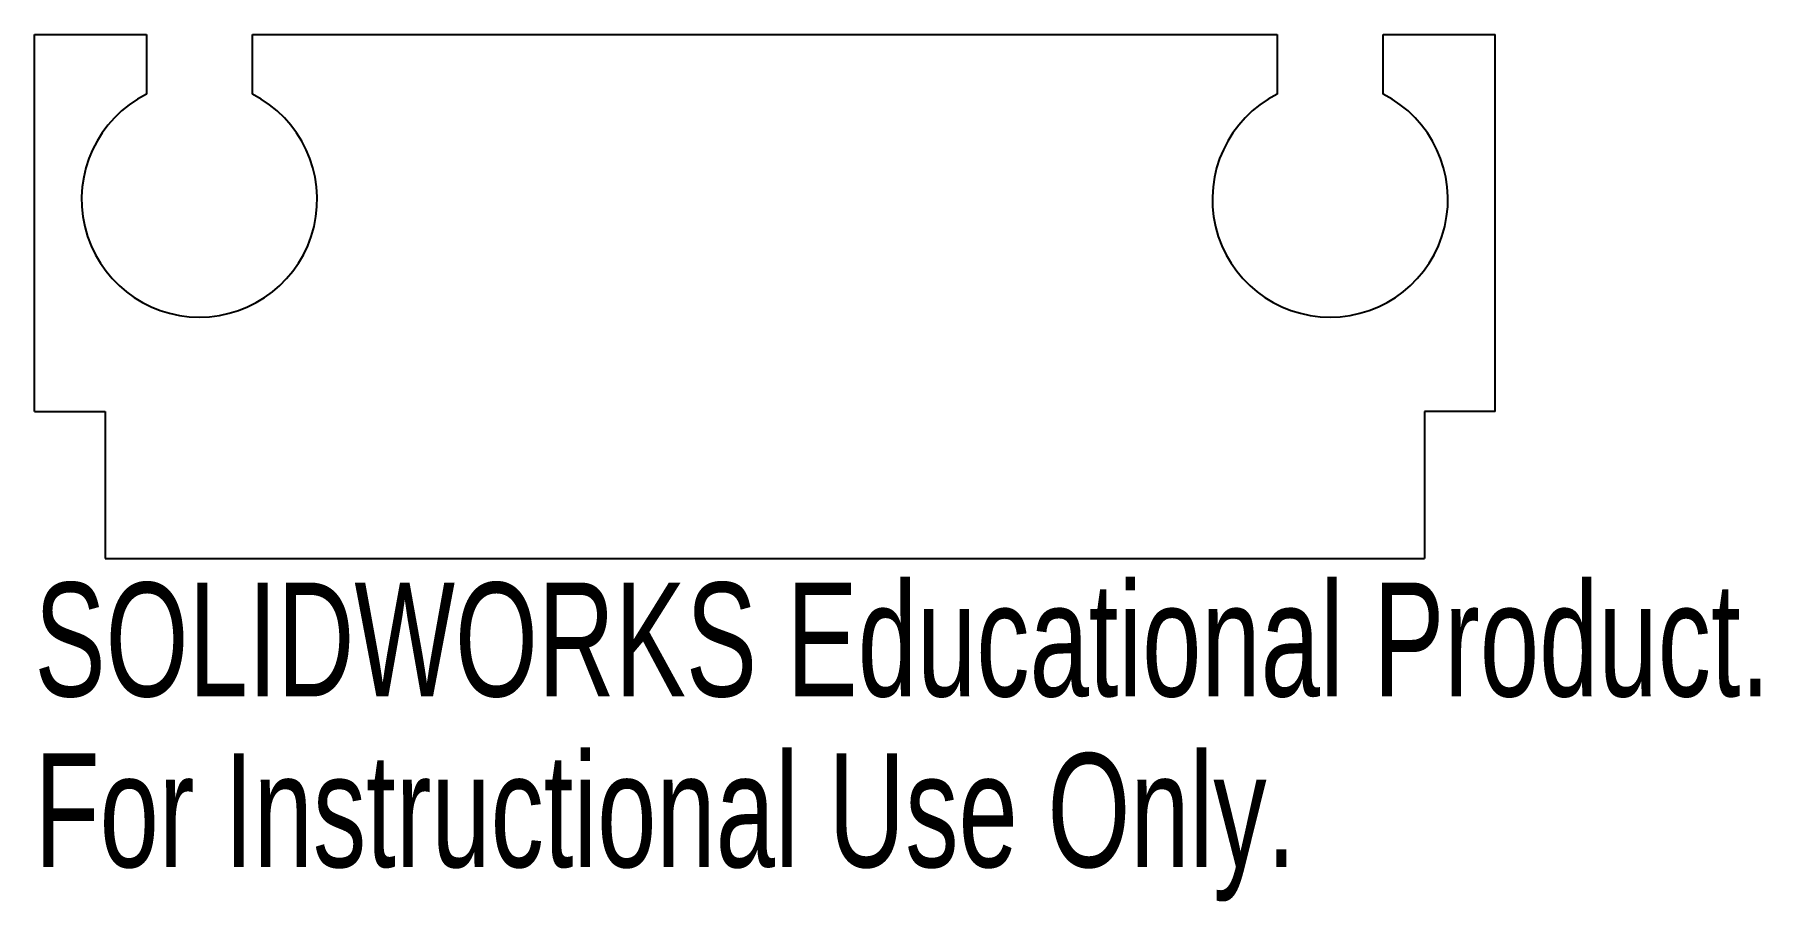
# Model space of a CAD drawing. Header units: millimetres. Extents: x -59 to 14.3, y -14.6 to 22.2.
import ezdxf

# ---------------------------------------------------------------- set-up
doc = ezdxf.new("R2010")
doc.units = ezdxf.units.MM
doc.styles.add('SLDTEXTSTYLE0', font='TXT', dxfattribs={"width": 0.7})

msp = doc.modelspace()

# ---------------------------------------------------------------- linework, layer by layer
at = {"color": 7, "linetype": 'Continuous', "lineweight": 25}
for p, q in [((-59, 22.25), (-54.25, 22.25)), ((-59, 6.25), (-59, 22.25)), ((-54.25, 22.25), (-54.25, 19.715)), ((-49.75, 22.25), (-6.25, 22.25)), ((-49.75, 19.715), (-49.75, 22.25)), ((-6.25, 22.25), (-6.25, 19.715)), ((-1.75, 22.25), (3, 22.25)), ((-1.75, 19.715), (-1.75, 22.25)), ((3, 6.25), (3, 22.25)), ((-59, 6.25), (-56, 6.25)), ((-56, 6.25), (-56, 0)), ((0, 6.25), (0, 0)), ((3, 6.25), (0, 6.25)), ((-56, 0), (0, 0))]:
    msp.add_line(p, q, dxfattribs=at)
for centre in [(-52, 15.25), (-4, 15.25)]:
    msp.add_arc(centre, 5, 116.74368, 63.25632, dxfattribs=at)

# ---------------------------------------------------------------- texts
at = {"color": 7, "linetype": 'Continuous', "char_height": 4.83362, "attachment_point": 1, "style": 'SLDTEXTSTYLE0'}
for s, insert in [('SOLIDWORKS Educational Product.', (-59, -1.02)), ('For Instructional Use Only.', (-59, -8.27))]:
    msp.add_mtext(s, dxfattribs=dict(at, insert=insert))

doc.saveas('drawing.dxf')
